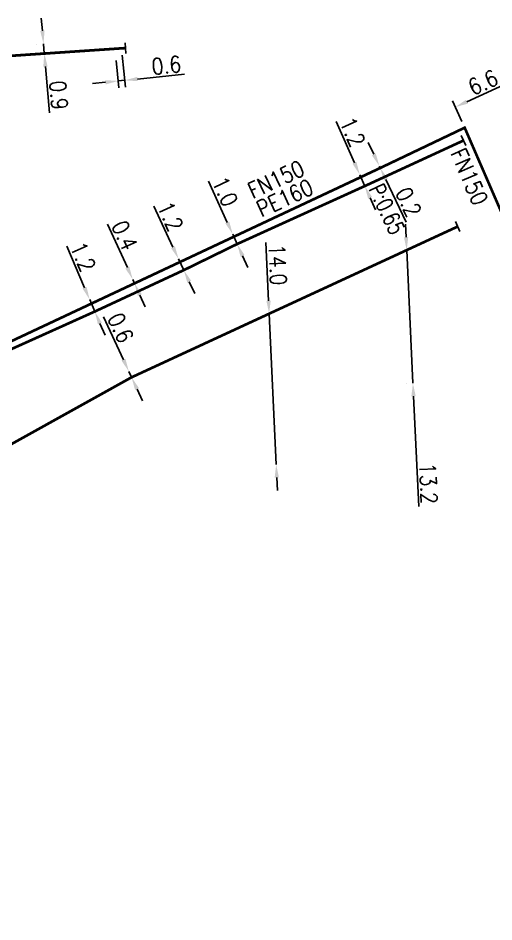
# Model space of a CAD drawing. Header units: millimetres. Extents: x 115991 to 117009, y 129000 to 129990.
# Drawn here: x 116160.2 to 116204.3, y 129317.5 to 129401.3 of the extents above; entities that cross this region are included whole.
import ezdxf
from ezdxf.enums import TextEntityAlignment as Align

# ---------------------------------------------------------------- set-up
doc = ezdxf.new("R2010")
doc.units = ezdxf.units.MM
doc.header["$PDMODE"] = 34
doc.linetypes.add('L_25_FN', pattern=[2000, 1000, 1000])
doc.linetypes.add('L_25_PE', pattern=[2000, 1000, 1000])
doc.layers.get('0').update_dxf_attribs({"linetype": 'CONTINUOUS'})
doc.layers.get('DEFPOINTS').update_dxf_attribs({"linetype": 'CONTINUOUS'})
doc.layers.add('L_150', color=1, linetype='CONTINUOUS')
doc.layers.add('L_340', color=7, linetype='CONTINUOUS')
doc.styles.add('G_ROMANS', font='ROMANS.SHX', dxfattribs={"width": 0.75})
doc.styles.get("Standard").update_dxf_attribs({"font": 'romans.shx', "width": 0.85})
doc.dimstyles.get("Standard").update_dxf_attribs({"dimtxt": 1.5, "dimasz": 1.2, "dimexe": 0.625, "dimexo": 0.625, "dimgap": 0.25, "dimtad": 1, "dimdec": 1, "dimzin": 0, "dimdsep": 46, "dimtxsty": 'Standard', "dimcen": -0.5, "dimadec": 0, "dimazin": 0, "dimtfac": 1, "dimtdec": 1, "dimtmove": 0, "dimatfit": 3, "dimfxl": 0, "dimtolj": 1, "dimtzin": 0, "dimarcsym": 0})

# ---------------------------------------------------------------- blocks, each defined once
blk = doc.blocks.new('L_340_07')
at = {"color": 0, "linetype": 'Continuous', "const_width": 0.25, "flags": 128}
blk.add_lwpolyline([(0, 0), (1.25, 0)], dxfattribs=at)
at = {"color": 0, "linetype": 'Continuous', "flags": 128}
blk.add_lwpolyline([(1.25, -0.5), (1.25, 0.5)], dxfattribs=at)
at = {"color": 0, "linetype": 'Continuous', "style": 'G_ROMANS', "width": 0.75, "flags": 3}
for tag, p in [('DEF_LEG', (0.723, -3.465)), ('DEF_COUP', (0.723, -5.965)), ('DEF_TYPE', (0.723, -8.465))]:
    blk.add_attdef(tag, text='', height=1.2, dxfattribs=at).set_placement(p, align=Align.MIDDLE)
blk = doc.blocks.new('*D154')
at = {"layer": 'DEFPOINTS', "color": 0, "linetype": 'Continuous', "transparency": 16777216}
for p in [(116170.817, 129377.065), (116170.817, 129377.065), (116170.983, 129376.701)]:
    blk.add_point(p, dxfattribs=at)
at = {"layer": 'L_150', "color": 0, "linetype": 'Continuous', "lineweight": -2, "transparency": 16777216}
for p, q in [((116170.32, 129378.158), (116168.484, 129382.192)), ((116170.983, 129376.701), (116170.817, 129377.065)), ((116171.48, 129375.609), (116171.977, 129374.517))]:
    blk.add_line(p, q, dxfattribs=at)
at = {"layer": 'L_150', "color": 0, "linetype": 'Continuous', "transparency": 16777216}
for points in [[(116170.502, 129378.24), (116170.138, 129378.075), (116170.817, 129377.065)], [(116171.662, 129375.692), (116171.298, 129375.526), (116170.983, 129376.701)]]:
    blk.add_solid(points, dxfattribs=at)
at = {"layer": 'L_150', "color": 0, "linetype": 'Continuous', "transparency": 16777216, "insert": (116170.064, 129381.135), "char_height": 1.5, "attachment_point": 5, "rotation": 294.4735}
blk.add_mtext('\\A1;0.4', dxfattribs=at)
blk = doc.blocks.new('*D175')
at = {"layer": 'DEFPOINTS', "color": 0, "linetype": 'Continuous', "transparency": 16777216}
for p in [(116162.547, 129398.894), (116162.547, 129398.894), (116162.624, 129397.997)]:
    blk.add_point(p, dxfattribs=at)
at = {"layer": 'L_150', "color": 0, "linetype": 'Continuous', "lineweight": -2, "transparency": 16777216}
for p, q in [((116162.445, 129400.09), (116162.342, 129401.285)), ((116161.924, 129398.841), (116161.924, 129398.841)), ((116162.547, 129398.894), (116162.624, 129397.997)), ((116162.001, 129397.944), (116162.001, 129397.944)), ((116162.726, 129396.802), (116163.094, 129392.507))]:
    blk.add_line(p, q, dxfattribs=at)
at = {"layer": 'L_150', "color": 0, "linetype": 'Continuous', "transparency": 16777216}
for points in [[(116162.644, 129400.107), (116162.245, 129400.073), (116162.547, 129398.894)], [(116162.926, 129396.819), (116162.527, 129396.785), (116162.624, 129397.997)]]:
    blk.add_solid(points, dxfattribs=at)
at = {"layer": 'L_150', "color": 0, "linetype": 'Continuous', "transparency": 16777216, "insert": (116163.958, 129394.142), "char_height": 1.5, "attachment_point": 5, "rotation": 274.89372}
blk.add_mtext('\\A1;0.9', dxfattribs=at)
blk = doc.blocks.new('*D176')
at = {"layer": 'DEFPOINTS', "color": 0, "linetype": 'Continuous', "transparency": 16777216}
for p in [(116169.777, 129398.481), (116169.223, 129397.989), (116169.479, 129395.457)]:
    blk.add_point(p, dxfattribs=at)
at = {"layer": 'L_340', "color": 0, "linetype": 'Continuous', "lineweight": -2, "transparency": 16777216}
for p, q in [((116169.84, 129397.859), (116170.138, 129394.895)), ((116169.286, 129397.367), (116169.541, 129394.835)), ((116171.27, 129395.637), (116175.619, 129396.076)), ((116168.285, 129395.336), (116167.091, 129395.216)), ((116169.479, 129395.457), (116170.076, 129395.517))]:
    blk.add_line(p, q, dxfattribs=at)
at = {"layer": 'L_340', "color": 0, "linetype": 'Continuous', "transparency": 16777216}
for points in [[(116171.249, 129395.836), (116171.29, 129395.438), (116170.076, 129395.517)], [(116168.265, 129395.535), (116168.305, 129395.137), (116169.479, 129395.457)]]:
    blk.add_solid(points, dxfattribs=at)
at = {"layer": 'L_340', "color": 0, "linetype": 'Continuous', "transparency": 16777216, "insert": (116173.941, 129396.912), "char_height": 1.5, "attachment_point": 5, "rotation": 5.75664}
blk.add_mtext('\\A1;0.6', dxfattribs=at)
blk = doc.blocks.new('*D155')
at = {"layer": 'DEFPOINTS', "color": 0, "linetype": 'Continuous', "transparency": 16777216}
for p in [(116206.707, 129395.794), (116207.484, 129394.107), (116201.59, 129391.127)]:
    blk.add_point(p, dxfattribs=at)
at = {"layer": 'L_150', "color": 0, "linetype": 'Continuous', "lineweight": -2, "transparency": 16777216}
for p, q in [((116207.223, 129394.675), (116206.446, 129396.362)), ((116201.802, 129393.537), (116205.617, 129395.293)), ((116201.329, 129391.695), (116200.451, 129393.603))]:
    blk.add_line(p, q, dxfattribs=at)
at = {"layer": 'L_150', "color": 0, "linetype": 'Continuous', "transparency": 16777216}
for points in [[(116205.534, 129395.474), (116205.701, 129395.111), (116206.707, 129395.794)], [(116201.718, 129393.718), (116201.886, 129393.355), (116200.712, 129393.035)]]:
    blk.add_solid(points, dxfattribs=at)
at = {"layer": 'L_150', "color": 0, "linetype": 'Continuous', "transparency": 16777216, "insert": (116203.292, 129395.323), "char_height": 1.5, "attachment_point": 5, "rotation": 24.71332}
blk.add_mtext('\\A1;6.6', dxfattribs=at)
blk = doc.blocks.new('*D156')
at = {"layer": 'DEFPOINTS', "color": 0, "linetype": 'Continuous', "transparency": 16777216}
for p in [(116193.681, 129387.576), (116193.681, 129387.576), (116193.767, 129387.395)]:
    blk.add_point(p, dxfattribs=at)
at = {"layer": 'L_150', "color": 0, "linetype": 'Continuous', "lineweight": -2, "transparency": 16777216}
for p, q in [((116193.165, 129388.659), (116192.648, 129389.742)), ((116193.681, 129387.576), (116193.767, 129387.395)), ((116194.284, 129386.312), (116196.166, 129382.367))]:
    blk.add_line(p, q, dxfattribs=at)
at = {"layer": 'L_150', "color": 0, "linetype": 'Continuous', "transparency": 16777216}
for points in [[(116193.345, 129388.745), (116192.984, 129388.573), (116193.681, 129387.576)], [(116194.464, 129386.398), (116194.103, 129386.226), (116193.767, 129387.395)]]:
    blk.add_solid(points, dxfattribs=at)
at = {"layer": 'L_150', "color": 0, "linetype": 'Continuous', "transparency": 16777216, "insert": (116196.386, 129384.229), "char_height": 1.5, "attachment_point": 5, "rotation": 295.50224}
blk.add_mtext('\\A1;0.2', dxfattribs=at)
blk = doc.blocks.new('*D672')
at = {"layer": 'DEFPOINTS', "color": 0, "linetype": 'Continuous', "transparency": 16777216}
for p in [(116191.864, 129386.771), (116191.864, 129386.771), (116192.332, 129385.72)]:
    blk.add_point(p, dxfattribs=at)
at = {"layer": 'L_150', "color": 0, "linetype": 'Continuous', "lineweight": -2, "transparency": 16777216}
for p, q in [((116191.375, 129387.867), (116189.669, 129391.693)), ((116192.332, 129385.72), (116191.864, 129386.771)), ((116192.821, 129384.624), (116193.309, 129383.528))]:
    blk.add_line(p, q, dxfattribs=at)
at = {"layer": 'L_150', "color": 0, "linetype": 'Continuous', "transparency": 16777216}
for points in [[(116191.558, 129387.948), (116191.192, 129387.785), (116191.864, 129386.771)], [(116193.003, 129384.706), (116192.638, 129384.543), (116192.332, 129385.72)]]:
    blk.add_solid(points, dxfattribs=at)
at = {"layer": 'L_150', "color": 0, "linetype": 'Continuous', "transparency": 16777216, "insert": (116191.191, 129390.735), "char_height": 1.5, "attachment_point": 5, "rotation": 294.03128}
blk.add_mtext('\\A1;1.2', dxfattribs=at)
blk = doc.blocks.new('*D673')
at = {"layer": 'DEFPOINTS', "color": 0, "linetype": 'Continuous', "transparency": 16777216}
for p in [(116180.085, 129381.257), (116180.085, 129381.257), (116180.501, 129380.347)]:
    blk.add_point(p, dxfattribs=at)
at = {"layer": 'L_150', "color": 0, "linetype": 'Continuous', "lineweight": -2, "transparency": 16777216}
for p, q in [((116179.586, 129382.348), (116177.844, 129386.158)), ((116180.501, 129380.347), (116180.085, 129381.257)), ((116181, 129379.256), (116181.499, 129378.164))]:
    blk.add_line(p, q, dxfattribs=at)
at = {"layer": 'L_150', "color": 0, "linetype": 'Continuous', "transparency": 16777216}
for points in [[(116179.768, 129382.431), (116179.404, 129382.265), (116180.085, 129381.257)], [(116181.182, 129379.339), (116180.818, 129379.173), (116180.501, 129380.347)]]:
    blk.add_solid(points, dxfattribs=at)
at = {"layer": 'L_150', "color": 0, "linetype": 'Continuous', "transparency": 16777216, "insert": (116179.375, 129385.214), "char_height": 1.5, "attachment_point": 5, "rotation": 294.56946}
blk.add_mtext('\\A1;1.0', dxfattribs=at)
blk = doc.blocks.new('*D674')
at = {"layer": 'DEFPOINTS', "color": 0, "linetype": 'Continuous', "transparency": 16777216}
for p in [(116175.063, 129378.967), (116175.063, 129378.967), (116175.553, 129377.927)]:
    blk.add_point(p, dxfattribs=at)
at = {"layer": 'L_150', "color": 0, "linetype": 'Continuous', "lineweight": -2, "transparency": 16777216}
for p, q in [((116174.551, 129380.053), (116172.766, 129383.843)), ((116175.553, 129377.927), (116175.063, 129378.967)), ((116176.064, 129376.841), (116176.575, 129375.756))]:
    blk.add_line(p, q, dxfattribs=at)
at = {"layer": 'L_150', "color": 0, "linetype": 'Continuous', "transparency": 16777216}
for points in [[(116174.732, 129380.138), (116174.37, 129379.967), (116175.063, 129378.967)], [(116176.245, 129376.926), (116175.883, 129376.756), (116175.553, 129377.927)]]:
    blk.add_solid(points, dxfattribs=at)
at = {"layer": 'L_150', "color": 0, "linetype": 'Continuous', "transparency": 16777216, "insert": (116174.308, 129382.917), "char_height": 1.5, "attachment_point": 5, "rotation": 295.22256}
blk.add_mtext('\\A1;1.2', dxfattribs=at)
blk = doc.blocks.new('*D675')
at = {"layer": 'DEFPOINTS', "color": 0, "linetype": 'Continuous', "transparency": 16777216}
for p in [(116166.828, 129375.193), (116166.828, 129375.193), (116167.302, 129374.091)]:
    blk.add_point(p, dxfattribs=at)
at = {"layer": 'L_150', "color": 0, "linetype": 'Continuous', "lineweight": -2, "transparency": 16777216}
for p, q in [((116166.353, 129376.295), (116164.697, 129380.143)), ((116167.302, 129374.091), (116166.828, 129375.193)), ((116167.777, 129372.988), (116168.251, 129371.886))]:
    blk.add_line(p, q, dxfattribs=at)
at = {"layer": 'L_150', "color": 0, "linetype": 'Continuous', "transparency": 16777216}
for points in [[(116166.537, 129376.374), (116166.17, 129376.216), (116166.828, 129375.193)], [(116167.961, 129373.068), (116167.593, 129372.909), (116167.302, 129374.091)]]:
    blk.add_solid(points, dxfattribs=at)
at = {"layer": 'L_150', "color": 0, "linetype": 'Continuous', "transparency": 16777216, "insert": (116166.206, 129379.165), "char_height": 1.5, "attachment_point": 5, "rotation": 293.29352}
blk.add_mtext('\\A1;1.2', dxfattribs=at)
blk = doc.blocks.new('*D694')
at = {"layer": 'DEFPOINTS', "color": 0, "linetype": 'Continuous', "transparency": 16777216}
for p in [(116196.216, 129379.782), (116196.792, 129367.448), (116196.792, 129367.448)]:
    blk.add_point(p, dxfattribs=at)
at = {"layer": 'L_150', "color": 0, "linetype": 'Continuous', "lineweight": -2, "transparency": 16777216}
for p, q in [((116196.16, 129380.981), (116196.104, 129382.18)), ((116196.216, 129379.782), (116196.792, 129367.448)), ((116196.168, 129367.419), (116196.168, 129367.419)), ((116196.848, 129366.25), (116197.326, 129356.02))]:
    blk.add_line(p, q, dxfattribs=at)
at = {"layer": 'L_150', "color": 0, "linetype": 'Continuous', "transparency": 16777216}
for points in [[(116196.36, 129380.991), (116195.96, 129380.972), (116196.216, 129379.782)], [(116197.048, 129366.259), (116196.648, 129366.24), (116196.792, 129367.448)]]:
    blk.add_solid(points, dxfattribs=at)
at = {"layer": 'L_150', "color": 0, "linetype": 'Continuous', "transparency": 16777216, "insert": (116198.227, 129358.166), "char_height": 1.5, "attachment_point": 5, "rotation": 272.67449}
blk.add_mtext('\\A1;13.2', dxfattribs=at)
blk = doc.blocks.new('*D695')
at = {"layer": 'DEFPOINTS', "color": 0, "linetype": 'Continuous', "transparency": 16777216}
for p in [(116170.461, 129368.539), (116170.461, 129368.539), (116170.713, 129367.995)]:
    blk.add_point(p, dxfattribs=at)
at = {"layer": 'L_150', "color": 0, "linetype": 'Continuous', "lineweight": -2, "transparency": 16777216}
for p, q in [((116169.957, 129369.629), (116168.123, 129373.597)), ((116170.713, 129367.995), (116170.461, 129368.539)), ((116171.216, 129366.905), (116171.72, 129365.816))]:
    blk.add_line(p, q, dxfattribs=at)
at = {"layer": 'L_150', "color": 0, "linetype": 'Continuous', "transparency": 16777216}
for points in [[(116170.139, 129369.713), (116169.776, 129369.545), (116170.461, 129368.539)], [(116171.398, 129366.989), (116171.035, 129366.821), (116170.713, 129367.995)]]:
    blk.add_solid(points, dxfattribs=at)
at = {"layer": 'L_150', "color": 0, "linetype": 'Continuous', "transparency": 16777216, "insert": (116169.696, 129372.577), "char_height": 1.5, "attachment_point": 5, "rotation": 294.80681}
blk.add_mtext('\\A1;0.6', dxfattribs=at)
blk = doc.blocks.new('*D696')
at = {"layer": 'DEFPOINTS', "color": 0, "linetype": 'Continuous', "transparency": 16777216}
for p in [(116183.464, 129373.889), (116183.464, 129373.889), (116184.118, 129359.904)]:
    blk.add_point(p, dxfattribs=at)
at = {"layer": 'L_150', "color": 0, "linetype": 'Continuous', "lineweight": -2, "transparency": 16777216}
for p, q in [((116183.408, 129375.087), (116183.156, 129380.485)), ((116184.118, 129359.904), (116183.464, 129373.889)), ((116184.174, 129358.705), (116184.23, 129357.506))]:
    blk.add_line(p, q, dxfattribs=at)
at = {"layer": 'L_150', "color": 0, "linetype": 'Continuous', "transparency": 16777216}
for points in [[(116183.608, 129375.097), (116183.209, 129375.078), (116183.464, 129373.889)], [(116184.373, 129358.714), (116183.974, 129358.696), (116184.118, 129359.904)]]:
    blk.add_solid(points, dxfattribs=at)
at = {"layer": 'L_150', "color": 0, "linetype": 'Continuous', "transparency": 16777216, "insert": (116184.253, 129378.432), "char_height": 1.5, "attachment_point": 5, "rotation": 272.67449}
blk.add_mtext('\\A1;14.0', dxfattribs=at)

msp = doc.modelspace()

# ---------------------------------------------------------------- linework, layer by layer
at = {"layer": 'L_150', "linetype": 'L_25_PE', "const_width": 0.25, "flags": 128}
for points in [[(116140.949, 129369.633), (116141.807, 129374.822), (116144.194, 129385.424), (116146.14, 129396.397), (116146.227, 129396.89), (116148.737, 129397.059), (116162.624, 129397.997), (116169.777, 129398.481)], [(116196.216, 129379.782), (116200.601, 129381.809)]]:
    msp.add_lwpolyline(points, dxfattribs=at)
at = {"layer": 'L_150', "linetype": 'L_25_FN', "const_width": 0.25, "flags": 128}
msp.add_lwpolyline([(116000, 129116.998), (116002.296, 129122.01), (116015.892, 129151.69), (116043.837, 129215.115), (116049.23, 129225.783), (116053.818, 129234.859), (116058.531, 129244.883), (116064.833, 129255.954), (116067.054, 129260.498), (116075.972, 129271.933), (116083.278, 129266.12), (116098.806, 129286.921), (116108.388, 129300.097), (116101.303, 129305.25), (116127.251, 129341.131), (116134.593, 129366.163), (116141.281, 129365.693), (116148.822, 129367.663), (116155.37, 129369.373), (116170.983, 129376.701), (116193.767, 129387.395), (116201.59, 129391.127), (116205.611, 129381.863)], dxfattribs=at)
at = {"layer": 'L_150', "linetype": 'L_25_PE', "flags": 128}
for points in [[(116201.147, 129389.786, 0.25, 0.25, 0), (116192.332, 129385.72, 0.25, 0.25, 0), (116180.501, 129380.347, 0.25, 0.25, 0), (116175.553, 129377.927, 0.25, 0.25, 0), (116167.302, 129374.091, 0.25, 0.25, 0), (116156.933, 129369.421, 0.25, 0.25, 0), (116143.603, 129365.318, 0.25, 0.25, 0), (116141.899, 129366.691, 0.25, 0.25, 0), (116141.361, 129368.572, 0.25, 0.25, 0), (116141.632, 129370.789, 0.25, 0.25, 0), (116136.225, 129370.454, 0, 0, 0)], [(116077.359, 129258.82, 0.25, 0.25, 0), (116086.067, 129271.679, 0.25, 0.25, 0), (116093.729, 129281.946, 0.25, 0.25, 0), (116102.944, 129293.93, 0.25, 0.25, 0), (116111.937, 129305.228, 0.25, 0.25, 0), (116126.317, 129325.255, 0.25, 0.25, 0), (116136.631, 129339.81, 0.25, 0.25, 0), (116143.668, 129349.621, 0.25, 0.25, 0), (116150.691, 129356.106, 0.25, 0.25, 0), (116157.609, 129360.715, 0.25, 0.25, 0), (116170.713, 129367.995, 0.25, 0.25, 0), (116196.216, 129379.782, 0, 0, 0)]]:
    msp.add_lwpolyline(points, format="xyseb", dxfattribs=at)

# ---------------------------------------------------------------- block references
at = {"layer": 'L_340', "xscale": 0.3}
for p, rotation in [((116169.777, 129398.481), 3.864536669904891), ((116201.147, 129389.786), 24.75945344129996), ((116200.601, 129381.809), 24.80680611355806)]:
    msp.add_blockref('L_340_07', p, dxfattribs=dict(at, rotation=rotation))

# ---------------------------------------------------------------- texts
at = {"layer": 'L_150', "linetype": 'Continuous'}
for s, rotation, width, p in [('FN150', 293.46443, 0.85, (116200.249, 129388.788)), ('FN150', 25.14353, 0.85, (116181.949, 129384.49)), ('PE160', 24.42535, 0.85, (116182.739, 129382.798)), ('P:0.65', 295.50224, 0.75, (116192.647, 129385.452))]:
    msp.add_text(s, height=1.5, rotation=rotation, dxfattribs=dict(at, width=width)).set_placement(p)

# ---------------------------------------------------------------- dimensions: what is measured, and where the dimension line sits
for base, p1, p2, angle, override, picture, middle in [((116162.547, 129398.894), (116162.624, 129397.997), (116162.547, 129398.894), 274.89372, {"dimatfit": 0}, '*D175', (116162.961, 129394.056)), ((116191.864, 129386.771), (116192.332, 129385.72), (116191.864, 129386.771), 294.03128, {"dimscale": 1, "dimlfac": 1, "dimlunit": 2, "dimatfit": 0}, '*D672', (116190.278, 129390.328)), ((116193.681, 129387.576), (116193.767, 129387.395), (116193.681, 129387.576), 295.50224, {"dimatfit": 0}, '*D156', (116195.483, 129383.798)), ((116180.085, 129381.257), (116180.501, 129380.347), (116180.085, 129381.257), 294.56946, {"dimscale": 1, "dimlfac": 1, "dimlunit": 2, "dimatfit": 0}, '*D673', (116178.466, 129384.799)), ((116175.063, 129378.967), (116175.553, 129377.927), (116175.063, 129378.967), 295.22256, {"dimscale": 1, "dimlfac": 1, "dimlunit": 2, "dimatfit": 0}, '*D674', (116173.403, 129382.49)), ((116170.817, 129377.065), (116170.983, 129376.701), (116170.817, 129377.065), 294.4735, {"dimscale": 1, "dimlfac": 1, "dimlunit": 2, "dimatfit": 0}, '*D154', (116169.154, 129380.721)), ((116166.828, 129375.193), (116167.302, 129374.091), (116166.828, 129375.193), 293.29352, {"dimscale": 1, "dimlfac": 1, "dimlunit": 2, "dimatfit": 0}, '*D675', (116165.288, 129378.77)), ((116183.464, 129373.889), (116184.118, 129359.904), (116183.464, 129373.889), 272.67449, {"dimscale": 1, "dimlfac": 1, "dimlunit": 2, "dimatfit": 0}, '*D696', (116183.254, 129378.385)), ((116170.461, 129368.539), (116170.713, 129367.995), (116170.461, 129368.539), 294.80681, {"dimscale": 1, "dimlfac": 1, "dimlunit": 2, "dimatfit": 0}, '*D695', (116168.789, 129372.157))]:
    dim = msp.add_linear_dim(base=base, p1=p1, p2=p2, angle=angle, dimstyle='Standard', override=override, dxfattribs=at)
    dim.commit()
    dim.dimension.update_dxf_attribs({"geometry": picture, "text_midpoint": middle, "dimtype": 160})
dim = msp.add_linear_dim(base=(116206.707, 129395.794), p1=(116201.59, 129391.127), p2=(116207.484, 129394.107), angle=204.71332, dimstyle='Standard', dxfattribs=at)
dim.commit()
dim.dimension.update_dxf_attribs({"geometry": '*D155', "text_midpoint": (116203.71, 129394.415), "dimtype": 160})
dim = msp.add_linear_dim(base=(116196.792, 129367.448), p1=(116196.216, 129379.782), p2=(116196.792, 129367.448), angle=92.67449, text='13.2', dimstyle='Standard', override={"dimatfit": 0}, dxfattribs=at)
dim.commit()
dim.dimension.update_dxf_attribs({"geometry": '*D694', "text_midpoint": (116197.228, 129358.12), "dimtype": 160})
at = {"layer": 'L_340', "linetype": 'Continuous'}
dim = msp.add_linear_dim(base=(116169.479, 129395.457), p1=(116169.777, 129398.481), p2=(116169.223, 129397.989), angle=5.75664, dimstyle='Standard', override={"dimatfit": 0}, dxfattribs=at)
dim.commit()
dim.dimension.update_dxf_attribs({"geometry": '*D176', "text_midpoint": (116174.041, 129395.917), "dimtype": 160})

doc.saveas('drawing.dxf')
